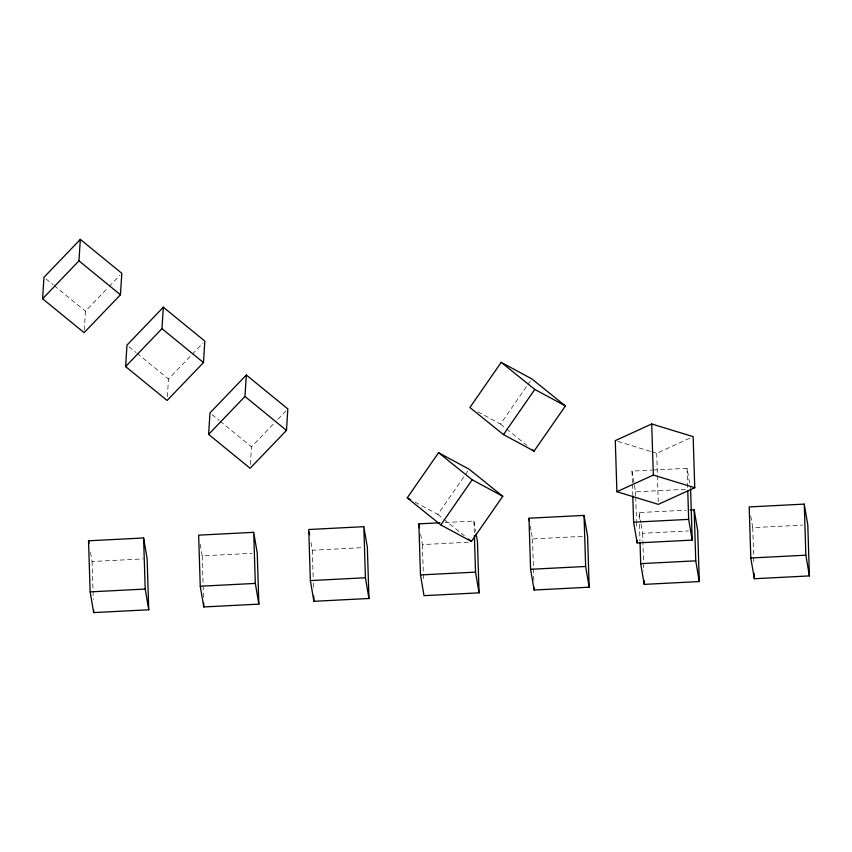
<?xml version="1.0" encoding="UTF-8"?>
<svg xmlns="http://www.w3.org/2000/svg" width="852" height="852" viewBox="0 0 852 852"><rect width="100%" height="100%" fill="white"/><g stroke="black" fill="none" stroke-linecap="round" stroke-linejoin="round"><path stroke-width="0.64" stroke-dasharray="4.26 3.19" d="M84.263 330.139L85.477 311.204L108.193 287.518M167.354 396.681L168.483 379.012L203.021 343.015M250.36 464.5L251.478 446.821L274.206 423.135M415.158 502.158L437.822 514.406L464.681 475.682M465.426 474.607L468.408 470.304M477.823 411.814L500.475 424.062L527.335 385.349M528.08 384.273L530.317 381.046M109.099 286.57L120.015 275.207M277.837 419.344L286.932 409.876M651.705 451.752L656.722 453.285L690.802 437.704M632.376 482.914L632.003 471.124L651.673 470.123M652.983 470.048L687.063 468.302L690.386 487.738M634.442 485.374L635.549 491.849L686.669 489.229M445.085 522.521L473.925 521.041L475.693 531.403M639.298 519.124L639.085 512.574L686.275 510.156M90.536 552.458L92.08 561.521L143.2 558.901M200.199 544.215L202.19 555.877L252 553.321M310.969 542.458L312.301 550.232L363.421 547.612M420.643 534.225L422.411 544.588L469.601 542.17M531.414 532.468L532.521 538.943L582.331 536.387M641.077 524.236L642.632 533.299L688.512 530.945M750.75 516.003L752.742 527.654L802.552 525.098M617.807 441.389L650.449 451.368M500.475 424.062L505.566 428.162M506.589 428.982L526.951 445.383M437.822 514.406L442.912 518.506M443.935 519.326L464.297 535.727M45.997 278.955L53.08 284.738M54.091 285.569L85.477 311.204M129.003 346.764L136.086 352.547M137.097 353.378L168.483 379.012M212.01 414.573L219.092 420.355M220.104 421.186L251.478 446.821M632.003 471.124L634.218 484.085M639.085 512.574L640.864 522.936M530.306 525.993L531.19 531.169M752.742 527.654L753.85 563.012M687.063 468.302L687.724 489.261M656.722 453.285L657.382 474.234M657.424 475.544L658.245 501.743M642.632 533.299L643.537 562.107M643.579 563.417L643.824 571.277M639.458 524.363L639.99 541.393M635.549 491.849L635.667 495.779M635.709 497.089L636.455 520.668M636.497 521.978L636.7 528.517M632.418 484.224L632.748 494.703M532.521 538.943L533.842 580.851M473.925 521.041L474.34 534.14M422.411 544.588L423.561 581.256M312.301 550.232L313.163 577.731M313.334 582.97L313.536 589.52M202.19 555.877L203.511 597.784M92.08 561.521L93.273 599.499"/><path stroke-width="1.28" d="M42.6 298.764L43.974 277.294L80.322 239.401L121.825 273.311L120.462 294.771L84.103 332.663L42.6 298.764L78.959 260.861L80.322 239.401M125.606 366.573L126.98 345.103L163.328 307.21L204.831 341.12L203.468 362.579L167.109 400.472L125.606 366.573L161.965 328.67L163.328 307.21M208.612 434.382L209.986 412.911L246.334 375.018L287.838 408.928L286.474 430.388L250.115 468.28L208.612 434.382L244.971 396.478L246.334 375.018M407.235 497.866L438.556 452.7L469.154 469.228L502.755 496.29L471.422 541.467L440.825 524.928L407.235 497.866L410.632 499.709M501.21 362.356L469.889 407.522L503.479 434.584L534.076 451.123L565.409 405.957L531.808 378.895L501.21 362.356L534.811 389.417L565.409 405.957M440.825 524.928L472.157 479.761L502.755 496.29M503.479 434.584L534.811 389.417M651.716 423.976L615.293 440.622L616.901 491.7L658.33 504.363L694.753 487.706L693.155 436.639L651.716 423.976L653.324 475.054L616.901 491.7M88.533 540.796L143.594 537.974L147.13 558.699L148.738 609.776L93.688 612.599L90.142 591.874L88.533 540.796L88.981 543.384M253.704 532.33L198.644 535.152L200.252 586.229L203.798 606.954L258.848 604.132L257.24 553.054L253.704 532.33L255.312 583.407L258.848 604.132M363.815 526.685L308.754 529.507L310.362 580.585L313.909 601.31L368.959 598.487L367.35 547.41L363.815 526.685L365.423 577.762L368.959 598.487M476.14 533.991L477.461 541.765L479.069 592.843L424.019 595.665L420.473 574.94L418.864 523.863L439.845 522.787M528.975 518.218L584.035 515.396L587.571 536.121L589.179 587.198L534.129 590.021L530.583 569.296L528.975 518.218L529.422 520.806M690.216 509.954L694.146 509.752L697.682 530.476L699.29 581.554L644.24 584.376L640.693 563.651L640.033 542.703M804.256 504.107L749.196 506.929L750.804 558.007L754.35 578.732L809.4 575.909L807.792 524.832L804.256 504.107L805.854 555.184L809.4 575.909M633.611 522.201L688.661 519.379L692.207 540.104L637.158 542.926L633.611 522.201L632.791 496.013M90.142 591.874L145.202 589.052L148.738 609.776M200.252 586.229L255.312 583.407M310.362 580.585L365.423 577.762M420.473 574.94L475.533 572.118L479.069 592.843M530.583 569.296L585.643 566.473L589.179 587.198M640.693 563.651L695.754 560.829L699.29 581.554M750.804 558.007L805.854 555.184M653.324 475.054L694.753 487.706M532.042 449.483L534.076 451.123M438.556 452.7L472.157 479.761M468.366 539.007L471.422 541.467M78.959 260.861L120.462 294.771M161.965 328.67L203.468 362.579M244.971 396.478L286.474 430.388M418.864 523.863L419.535 527.75M309.201 532.095L309.649 534.694M754.18 573.492L754.35 578.732M694.146 509.752L695.754 560.829M690.599 489.027L692.207 540.104M687.756 490.571L688.661 519.379M644.112 580.446L644.24 584.376M637.072 540.306L637.158 542.926M584.035 515.396L585.643 566.473M534.044 587.401L534.129 590.021M474.372 535.45L475.533 572.118M313.738 596.07L313.909 601.31M203.671 603.024L203.798 606.954M143.594 537.974L145.202 589.052M93.603 609.979L93.688 612.599"/></g></svg>
